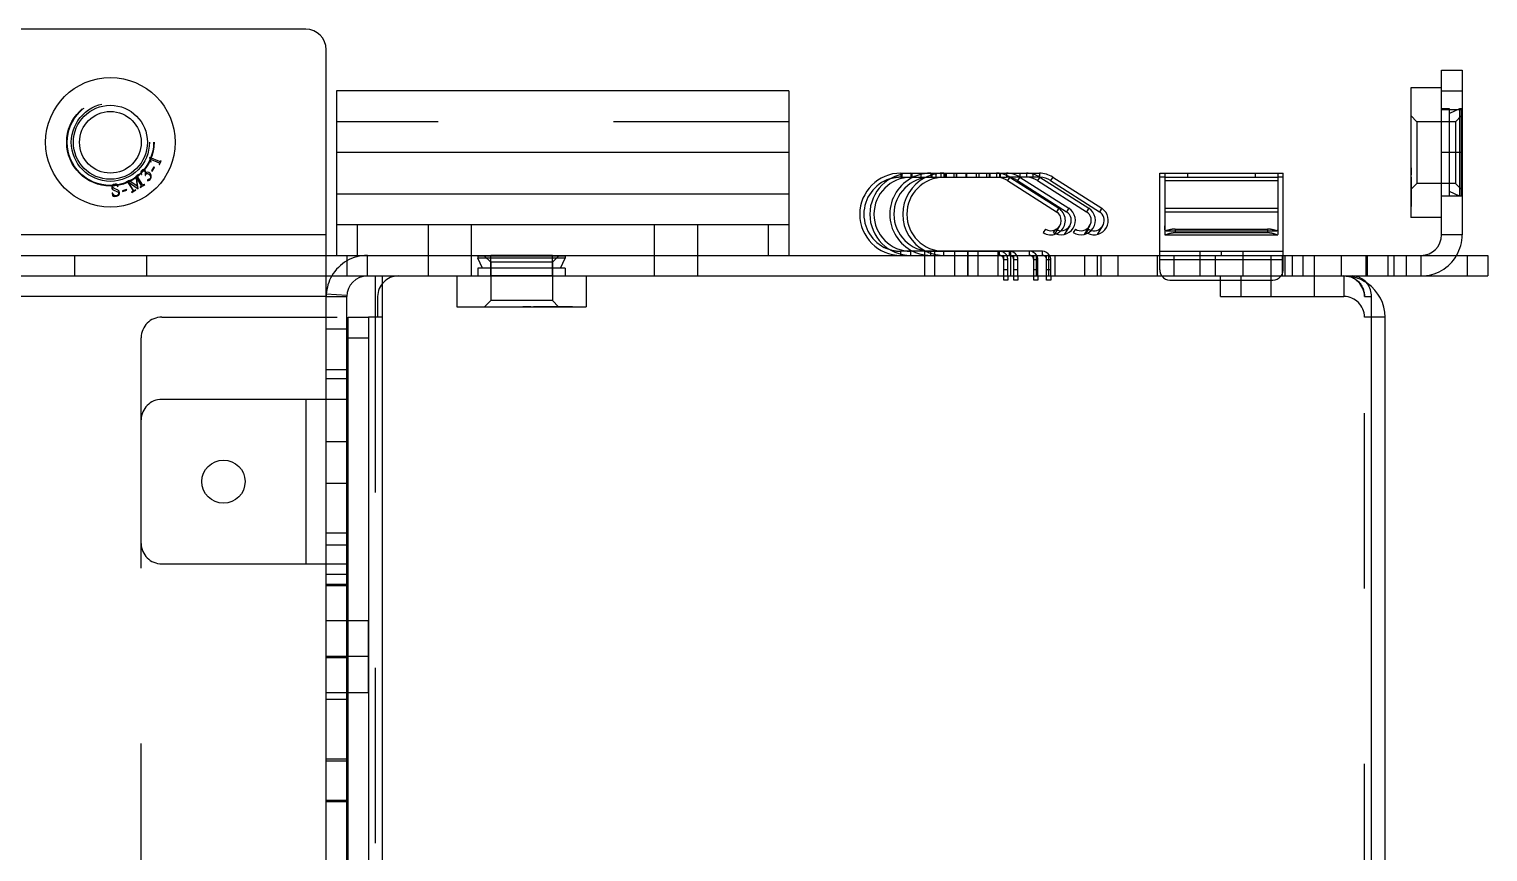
# Model space of a CAD drawing. Header units: millimetres. Extents: x 0 to 8948, y -1340 to 1100.
# Drawn here: x 5076 to 5146.9, y -993.7 to -953.7 of the extents above; entities that cross this region are included whole.
import ezdxf

# ---------------------------------------------------------------- set-up
doc = ezdxf.new("R2010")
doc.units = ezdxf.units.MM
doc.header["$LTSCALE"] = 85.25
doc.linetypes.add('HIDDEN', pattern=[0.2, 0.1, -0.1])
doc.layers.get('0').update_dxf_attribs({"linetype": 'CONTINUOUS'})
doc.layers.add('02___PRT_ALL_AXES', color=7, linetype='CONTINUOUS')
doc.layers.add('DEFAULT_2', color=8, linetype='HIDDEN')

msp = doc.modelspace()

# ---------------------------------------------------------------- linework, layer by layer
at = {"color": 7, "linetype": 'Continuous'}
for p, q in [((5089.448, -953.701), (4981.948, -953.701)), ((5090.448, -965.701), (5090.448, -954.701)), ((5144.698, -955.701), (5145.698, -955.701)), ((5144.698, -963.701), (5144.698, -955.701)), ((5144.698, -956.551), (5143.198, -956.551)), ((5143.198, -956.551), (5143.198, -962.851)), ((5144.698, -956.701), (5145.698, -956.701)), ((5081.859, -959.937), (5081.848, -959.964)), ((5082.341, -960.137), (5081.859, -959.937)), ((5081.904, -960.02), (5082.318, -960.192)), ((5081.927, -960.147), (5081.904, -960.02)), ((5081.906, -960.152), (5081.927, -960.147)), ((5082.062, -960.399), (5081.948, -960.582)), ((5081.948, -960.582), (5081.981, -960.602)), ((5081.981, -960.602), (5082.095, -960.419)), ((5082.095, -960.419), (5082.062, -960.399)), ((5082.339, -960.235), (5082.328, -960.282)), ((5082.328, -960.282), (5082.342, -960.287)), ((5082.41, -960.085), (5082.387, -960.121)), ((5082.423, -960.091), (5082.41, -960.085)), ((5080.318, -961.365), (5080.306, -961.366)), ((5080.318, -961.365), (5080.311, -961.261)), ((5080.703, -961.144), (5080.71, -961.156)), ((5080.71, -961.156), (5080.786, -961.122)), ((5080.786, -961.122), (5081.034, -961.533)), ((5080.814, -961.118), (5081.302, -961.458)), ((5081.057, -961.52), (5080.814, -961.118)), ((5081.255, -961.338), (5080.849, -961.056)), ((5081.179, -960.857), (5081.255, -961.338)), ((5081.216, -960.921), (5081.435, -961.285)), ((5081.302, -961.458), (5081.216, -960.921)), ((5081.492, -961.244), (5081.279, -960.89)), ((5081.291, -960.82), (5081.333, -960.781)), ((5081.333, -960.781), (5081.326, -960.768)), ((5081.433, -961.344), (5081.392, -961.381)), ((5081.461, -960.765), (5081.479, -960.759)), ((5081.615, -961.247), (5081.541, -961.274)), ((5081.622, -961.259), (5081.615, -961.247)), ((5081.637, -960.813), (5081.657, -960.817)), ((5081.747, -961.048), (5081.754, -961.065)), ((5118.398, -960.701), (5118.398, -960.769)), ((5118.465, -960.751), (5118.465, -960.701)), ((5118.888, -960.701), (5118.888, -960.901)), ((5118.888, -960.901), (5123.537, -960.901)), ((5118.955, -960.901), (5118.955, -960.701)), ((5119.388, -960.901), (5119.388, -960.701)), ((5123.537, -960.701), (5123.537, -960.901)), ((5123.678, -960.914), (5123.586, -961.058)), ((5123.586, -961.058), (5125.967, -962.579)), ((5124.183, -960.889), (5124.076, -961.058)), ((5124.076, -961.058), (5126.457, -962.579)), ((5124.507, -960.901), (5124.201, -960.901)), ((5124.507, -960.701), (5124.507, -960.901)), ((5125.153, -960.889), (5125.046, -961.058)), ((5125.046, -961.058), (5127.427, -962.579)), ((5125.137, -960.701), (5125.137, -960.881)), ((5125.783, -960.889), (5125.676, -961.058)), ((5125.676, -961.058), (5128.057, -962.579)), ((5130.988, -964.701), (5130.988, -960.701)), ((5131.238, -960.901), (5130.988, -960.901)), ((5136.988, -960.901), (5136.738, -960.901)), ((5136.988, -964.701), (5136.988, -960.701)), ((5080.039, -961.666), (5080.052, -961.665)), ((5080.039, -961.666), (5080.044, -961.802)), ((5080.738, -961.498), (5080.532, -961.56)), ((5080.532, -961.56), (5080.543, -961.598)), ((5080.543, -961.598), (5080.75, -961.535)), ((5080.75, -961.535), (5080.738, -961.498)), ((5081.016, -961.597), (5080.978, -961.631)), ((5080.978, -961.631), (5080.986, -961.643)), ((5081.18, -961.509), (5081.103, -961.545)), ((5081.187, -961.522), (5081.18, -961.509)), ((5081.392, -961.381), (5081.4, -961.394)), ((5126.075, -962.411), (5125.967, -962.579)), ((5126.565, -962.411), (5126.457, -962.579)), ((5127.535, -962.411), (5127.427, -962.579)), ((5128.165, -962.411), (5128.057, -962.579)), ((5090.948, -963.201), (5090.948, -964.701)), ((5091.948, -963.201), (5091.948, -964.701)), ((5111.948, -963.201), (5111.948, -964.701)), ((5112.948, -963.201), (5112.948, -964.701)), ((5125.429, -963.422), (5125.321, -963.59)), ((5125.919, -963.422), (5125.811, -963.59)), ((5126.119, -963.27), (5125.996, -963.462)), ((5126.609, -963.27), (5126.345, -963.683)), ((5126.889, -963.422), (5126.781, -963.59)), ((5127.579, -963.27), (5127.315, -963.683)), ((5128.209, -963.27), (5127.945, -963.683)), ((5144.698, -962.851), (5143.198, -962.851)), ((5090.448, -963.701), (4774.448, -963.701)), ((5125.887, -963.632), (5125.855, -963.683)), ((5145.698, -963.701), (5144.698, -963.701)), ((4773.448, -964.701), (5146.948, -964.701)), ((5118.398, -964.701), (5118.398, -964.632)), ((5125.288, -964.501), (5118.888, -964.501)), ((5118.888, -964.701), (5118.888, -964.501)), ((5123.688, -964.701), (5123.688, -964.501)), ((5124.658, -964.701), (5124.658, -964.501)), ((5125.288, -964.701), (5125.288, -964.501)), ((5127.948, -964.701), (5127.948, -965.701)), ((5128.948, -964.701), (5128.948, -965.701)), ((5130.988, -964.501), (5136.988, -964.501)), ((5136.948, -964.701), (5136.948, -965.701)), ((5137.948, -964.701), (5137.948, -965.701)), ((5145.948, -964.701), (5145.948, -965.701)), ((5146.948, -964.701), (5146.948, -965.701)), ((5092.824, -965.701), (5092.824, -967.701)), ((5123.598, -965.901), (5123.398, -965.901)), ((5123.598, -965.701), (5123.598, -965.901)), ((5124.088, -965.901), (5123.888, -965.901)), ((5124.088, -965.701), (5124.088, -965.901)), ((5125.058, -965.901), (5124.858, -965.901)), ((5125.058, -965.701), (5125.058, -965.901)), ((5125.688, -965.901), (5125.488, -965.901)), ((5125.688, -965.701), (5125.688, -965.901)), ((5131.488, -965.901), (5136.488, -965.901)), ((5090.448, -966.701), (5091.448, -966.701)), ((5091.449, -966.647), (5090.451, -966.593)), ((5091.508, -967.701), (5092.508, -967.701)), ((5091.508, -1015.001), (5091.508, -967.701)), ((5141.948, -967.701), (5141.29, -967.701)), ((5091.508, -968.701), (5092.508, -968.701)), ((5091.448, -970.701), (5090.448, -970.701)), ((5091.448, -980.701), (5090.448, -980.701))]:
    msp.add_line(p, q, dxfattribs=at)
at = {"color": 3, "linetype": 'Continuous'}
for p, q in [((5145.698, -955.701), (5145.698, -963.701)), ((5112.948, -956.701), (5090.948, -956.701)), ((5090.948, -956.701), (5090.948, -963.201)), ((5112.948, -956.701), (5112.948, -963.201)), ((5112.948, -959.701), (5090.948, -959.701)), ((5118.398, -960.701), (5125.137, -960.701)), ((5123.75, -960.926), (5126.075, -962.411)), ((5124.183, -960.889), (5126.565, -962.411)), ((5125.153, -960.889), (5127.535, -962.411)), ((5125.783, -960.889), (5128.165, -962.411)), ((5130.988, -960.701), (5136.988, -960.701)), ((5131.238, -960.701), (5131.238, -963.683)), ((5131.238, -960.889), (5136.738, -960.889)), ((5136.738, -960.701), (5136.738, -963.683)), ((5090.948, -961.701), (5112.948, -961.701)), ((5131.238, -962.411), (5136.738, -962.411)), ((5090.948, -963.201), (5112.948, -963.201)), ((5131.255, -963.701), (5136.721, -963.701)), ((4774.448, -965.701), (5146.948, -965.701)), ((5090.448, -1031.701), (5090.448, -965.701)), ((5093.166, -965.701), (5093.166, -1015.001)), ((5123.398, -965.901), (5123.398, -965.701)), ((5123.888, -965.901), (5123.888, -965.701)), ((5124.858, -965.901), (5124.858, -965.701)), ((5125.488, -965.901), (5125.488, -965.701)), ((5090.448, -966.701), (4774.448, -966.701)), ((5091.448, -1031.701), (5091.448, -966.701)), ((5141.29, -1015.001), (5141.29, -966.701)), ((5092.508, -967.701), (5092.508, -1015.001)), ((5093.166, -967.701), (5092.521, -967.701)), ((5141.948, -1015.001), (5141.948, -967.701)), ((5091.448, -971.701), (5090.448, -971.701)), ((5090.448, -979.701), (5091.448, -979.701))]:
    msp.add_line(p, q, dxfattribs=at)
at = {"color": 7, "linetype": 'Continuous'}
for radius in [3.15, 1.8, 1.5]:
    msp.add_circle((5079.948, -959.201), radius, dxfattribs=at)
for centre, radius, start, end in [((5089.448, -954.701), 1, 0, 90), ((5080.515, -959.582), 1.438, 297.53662, 301.08982), ((5118.398, -962.701), 1.8, 107.45801, 252.54199), ((5118.888, -962.701), 1.8, 90, 270), ((5119.858, -962.701), 1.8, 90, 270), ((5120.488, -962.701), 1.8, 90, 270), ((5123.047, -961.901), 1, 57.42764, 90), ((5123.537, -961.901), 1, 57.42764, 90), ((5124.507, -961.901), 1, 57.42764, 90), ((5125.137, -961.901), 1, 57.42764, 87.70204), ((5126.188, -963.001), 0.5, 237.42764, 57.42764), ((5125.698, -963.001), 0.5, 299.22956, 57.42764), ((5127.158, -963.001), 0.5, 237.42764, 57.42764), ((5127.788, -963.001), 0.5, 255.51674, 57.42764), ((5125.698, -963.001), 0.5, 237.42764, 293.29079), ((5143.698, -963.701), 1, 270, 0), ((5123.688, -964.901), 0.4, 30.35556, 90), ((5124.658, -964.901), 0.4, 30.35556, 90), ((5125.288, -964.901), 0.4, 30.35556, 90), ((5092.448, -966.701), 2, 149.85065, 176.92308), ((5131.488, -965.401), 0.5, 216.98741, 270), ((5136.488, -965.401), 0.5, 270, 321.42857)]:
    msp.add_arc(centre, radius, start, end, dxfattribs=at)
at = {"color": 3, "linetype": 'Continuous'}
for centre, radius, start, end in [((5118.398, -962.701), 2, 90, 270), ((5118.888, -962.701), 2, 90, 270), ((5119.858, -962.701), 2, 115.38908, 244.61092), ((5120.488, -962.701), 2, 117.0318, 242.9682), ((5123.537, -961.901), 1.2, 57.42764, 90), ((5124.507, -961.901), 1.2, 57.42764, 90), ((5125.137, -961.901), 1.2, 57.42764, 90), ((5126.188, -963.001), 0.7, 237.42764, 57.42764), ((5125.698, -963.001), 0.7, 314.42882, 57.42764), ((5127.158, -963.001), 0.7, 237.42764, 57.42764), ((5127.788, -963.001), 0.7, 242.93921, 57.42764), ((5125.698, -963.001), 0.7, 237.42764, 290.25613), ((5143.698, -963.701), 2, 329.86467, 0), ((5092.448, -966.701), 1, 90, 180), ((5139.948, -967.701), 2, 0, 54.74975)]:
    msp.add_arc(centre, radius, start, end, dxfattribs=at)
at = {"color": 7, "linetype": 'Continuous'}
for points in [[(5081.434, -960.656), (5081.432, -960.688), (5081.441, -960.724), (5081.461, -960.765)], [(5081.474, -960.565), (5081.449, -960.594), (5081.436, -960.624), (5081.434, -960.656)], [(5081.465, -960.679), (5081.469, -960.653), (5081.478, -960.631), (5081.494, -960.613)], [(5081.553, -960.522), (5081.523, -960.526), (5081.497, -960.54), (5081.474, -960.565)], [(5081.494, -960.613), (5081.511, -960.594), (5081.531, -960.584), (5081.552, -960.582)], [(5081.552, -960.582), (5081.575, -960.58), (5081.596, -960.587), (5081.614, -960.603)], [(5081.624, -960.539), (5081.607, -960.523), (5081.583, -960.518), (5081.553, -960.522)], [(5081.614, -960.603), (5081.64, -960.626), (5081.648, -960.679), (5081.64, -960.761)], [(5081.658, -960.602), (5081.653, -960.576), (5081.642, -960.555), (5081.624, -960.539)], [(5081.66, -960.704), (5081.663, -960.662), (5081.663, -960.629), (5081.658, -960.602)], [(5081.76, -960.652), (5081.72, -960.652), (5081.687, -960.67), (5081.66, -960.704)], [(5081.87, -960.697), (5081.836, -960.666), (5081.799, -960.652), (5081.76, -960.652)], [(5081.848, -959.964), (5081.877, -960.04), (5081.897, -960.103), (5081.906, -960.152)], [(5082.318, -960.192), (5082.337, -960.2), (5082.344, -960.214), (5082.339, -960.235)], [(5082.387, -960.121), (5082.375, -960.14), (5082.361, -960.145), (5082.341, -960.137)], [(5082.342, -960.287), (5082.352, -960.258), (5082.365, -960.225), (5082.38, -960.188)], [(5082.38, -960.188), (5082.395, -960.152), (5082.409, -960.12), (5082.423, -960.091)], [(5080.05, -961.291), (5080.02, -961.323), (5080.007, -961.36), (5080.012, -961.402)], [(5080.175, -961.236), (5080.122, -961.241), (5080.08, -961.26), (5080.05, -961.291)], [(5080.059, -961.368), (5080.056, -961.343), (5080.064, -961.32), (5080.084, -961.299)], [(5080.091, -961.421), (5080.071, -961.406), (5080.061, -961.388), (5080.059, -961.368)], [(5080.084, -961.299), (5080.104, -961.278), (5080.131, -961.265), (5080.163, -961.262)], [(5080.163, -961.262), (5080.232, -961.254), (5080.279, -961.289), (5080.306, -961.365)], [(5080.311, -961.261), (5080.273, -961.239), (5080.228, -961.23), (5080.175, -961.236)], [(5080.779, -961.101), (5080.738, -961.126), (5080.712, -961.14), (5080.703, -961.144)], [(5080.849, -961.056), (5080.837, -961.065), (5080.813, -961.081), (5080.779, -961.101)], [(5081.326, -960.768), (5081.305, -960.783), (5081.282, -960.798), (5081.257, -960.813)], [(5081.279, -960.89), (5081.27, -960.875), (5081.266, -960.863), (5081.268, -960.853)], [(5081.268, -960.853), (5081.27, -960.843), (5081.277, -960.833), (5081.291, -960.82)], [(5081.4, -961.394), (5081.441, -961.367), (5081.477, -961.344), (5081.51, -961.324)], [(5081.449, -961.318), (5081.449, -961.326), (5081.444, -961.334), (5081.433, -961.344)], [(5081.435, -961.285), (5081.445, -961.301), (5081.449, -961.312), (5081.449, -961.318)], [(5081.479, -960.759), (5081.466, -960.732), (5081.461, -960.705), (5081.465, -960.679)], [(5081.516, -961.274), (5081.509, -961.27), (5081.502, -961.26), (5081.492, -961.244)], [(5081.51, -961.324), (5081.534, -961.31), (5081.572, -961.288), (5081.622, -961.259)], [(5081.541, -961.274), (5081.531, -961.278), (5081.522, -961.277), (5081.516, -961.274)], [(5081.64, -960.761), (5081.638, -960.779), (5081.637, -960.796), (5081.637, -960.813)], [(5081.657, -960.817), (5081.658, -960.786), (5081.665, -960.762), (5081.68, -960.745)], [(5081.68, -960.745), (5081.699, -960.723), (5081.725, -960.714), (5081.756, -960.717)], [(5081.754, -961.028), (5081.749, -961.033), (5081.747, -961.04), (5081.747, -961.048)], [(5081.79, -961.012), (5081.773, -961.015), (5081.761, -961.02), (5081.754, -961.028)], [(5081.754, -961.065), (5081.764, -961.074), (5081.78, -961.074), (5081.802, -961.064)], [(5081.756, -960.717), (5081.788, -960.72), (5081.818, -960.734), (5081.847, -960.759)], [(5081.876, -960.974), (5081.86, -960.991), (5081.831, -961.005), (5081.79, -961.012)], [(5081.802, -961.064), (5081.823, -961.054), (5081.849, -961.034), (5081.877, -961.003)], [(5081.847, -960.759), (5081.881, -960.79), (5081.901, -960.827), (5081.906, -960.869)], [(5081.939, -960.843), (5081.937, -960.785), (5081.914, -960.736), (5081.87, -960.697)], [(5081.906, -960.869), (5081.911, -960.912), (5081.9, -960.947), (5081.876, -960.974)], [(5081.877, -961.003), (5081.92, -960.955), (5081.941, -960.902), (5081.939, -960.843)], [(5080.012, -961.402), (5080.016, -961.437), (5080.031, -961.466), (5080.058, -961.49)], [(5080.044, -961.802), (5080.095, -961.825), (5080.15, -961.834), (5080.208, -961.827)], [(5080.118, -961.769), (5080.084, -961.744), (5080.062, -961.709), (5080.052, -961.665)], [(5080.058, -961.49), (5080.086, -961.514), (5080.133, -961.538), (5080.199, -961.564)], [(5080.209, -961.477), (5080.15, -961.454), (5080.111, -961.435), (5080.091, -961.421)], [(5080.225, -961.801), (5080.187, -961.805), (5080.152, -961.795), (5080.118, -961.769)], [(5080.199, -961.564), (5080.247, -961.583), (5080.281, -961.6), (5080.303, -961.616)], [(5080.208, -961.827), (5080.272, -961.82), (5080.319, -961.8), (5080.351, -961.765)], [(5080.341, -961.542), (5080.314, -961.522), (5080.269, -961.501), (5080.209, -961.477)], [(5080.311, -961.76), (5080.289, -961.784), (5080.26, -961.797), (5080.225, -961.801)], [(5080.303, -961.616), (5080.325, -961.632), (5080.337, -961.653), (5080.34, -961.68)], [(5080.34, -961.68), (5080.343, -961.71), (5080.333, -961.736), (5080.311, -961.76)], [(5080.391, -961.637), (5080.386, -961.593), (5080.369, -961.561), (5080.341, -961.542)], [(5080.351, -961.765), (5080.383, -961.731), (5080.396, -961.687), (5080.391, -961.637)], [(5080.986, -961.643), (5081.025, -961.617), (5081.059, -961.596), (5081.085, -961.58)], [(5081.044, -961.564), (5081.043, -961.571), (5081.033, -961.582), (5081.016, -961.597)], [(5081.034, -961.533), (5081.041, -961.546), (5081.045, -961.557), (5081.044, -961.564)], [(5081.103, -961.545), (5081.087, -961.552), (5081.072, -961.545), (5081.057, -961.52)], [(5081.085, -961.58), (5081.121, -961.558), (5081.155, -961.539), (5081.187, -961.522)]]:
    msp.add_open_spline(points, degree=3, dxfattribs=at)
at = {"color": 3, "linetype": 'Continuous'}
for points, knots in [([(5131.238, -963.683), (5131.238, -963.687), (5131.239, -963.698), (5131.249, -963.701), (5131.253, -963.701)], [0, 0, 0, 0, 0.522737, 1, 1, 1, 1]), ([(5136.722, -963.701), (5136.727, -963.701), (5136.737, -963.698), (5136.738, -963.687), (5136.738, -963.683)], [0, 0, 0, 0, 0.477267, 1, 1, 1, 1])]:
    msp.add_open_spline(points, degree=3, knots=knots, dxfattribs=at)
for points in [[(5140.71, -965.777), (5140.598, -965.727), (5140.473, -965.701), (5140.35, -965.701)], [(5141.093, -966.088), (5140.996, -965.955), (5140.86, -965.843), (5140.71, -965.777)], [(5141.29, -966.701), (5141.29, -966.486), (5141.219, -966.261), (5141.093, -966.088)]]:
    msp.add_open_spline(points, degree=3, dxfattribs=at)
at = {"layer": '02___PRT_ALL_AXES', "color": 8, "linetype": 'HIDDEN'}
for p, q in [((5144.698, -957.601), (5145.698, -957.601)), ((5144.698, -961.801), (5144.698, -957.601)), ((5145.698, -961.801), (5145.698, -957.601)), ((5145.698, -959.701), (5144.698, -959.701)), ((5144.698, -961.801), (5145.698, -961.801)), ((5095.398, -963.201), (5097.498, -963.201)), ((5095.398, -963.201), (5095.398, -965.701)), ((5097.498, -963.201), (5097.498, -965.701)), ((5106.398, -963.201), (5108.498, -963.201)), ((5106.398, -963.201), (5106.398, -965.701)), ((5108.498, -963.201), (5108.498, -965.701)), ((5078.198, -964.701), (5081.698, -964.701)), ((5078.198, -964.701), (5078.198, -965.701)), ((5081.698, -964.701), (5081.698, -965.701)), ((5090.448, -965.701), (5090.448, -964.701)), ((5095.398, -964.701), (5097.498, -964.701)), ((5101.448, -964.701), (5098.448, -964.701)), ((5098.448, -965.701), (5098.448, -964.701)), ((5101.448, -965.701), (5101.448, -964.701)), ((5106.398, -964.701), (5108.498, -964.701)), ((5119.548, -964.501), (5123.738, -964.501)), ((5119.548, -964.501), (5119.548, -965.701)), ((5119.548, -964.701), (5123.738, -964.701)), ((5120.038, -964.501), (5120.038, -965.701)), ((5121.008, -964.501), (5121.008, -965.701)), ((5121.638, -964.501), (5121.638, -965.701)), ((5121.648, -964.501), (5121.648, -965.701)), ((5122.138, -964.501), (5122.138, -965.701)), ((5123.108, -964.501), (5123.108, -965.701)), ((5123.738, -964.501), (5123.738, -965.701)), ((5132.938, -964.501), (5135.038, -964.501)), ((5132.938, -964.501), (5132.938, -965.701)), ((5132.938, -964.701), (5135.038, -964.701)), ((5133.988, -964.701), (5133.988, -964.501)), ((5135.038, -964.501), (5135.038, -965.701)), ((5136.398, -964.701), (5138.498, -964.701)), ((5136.398, -964.701), (5136.398, -966.701)), ((5137.448, -965.701), (5137.448, -964.701)), ((5138.498, -964.701), (5138.498, -966.701)), ((5078.198, -965.701), (5081.698, -965.701)), ((5095.398, -965.701), (5097.498, -965.701)), ((5101.448, -965.701), (5098.448, -965.701)), ((5106.398, -965.701), (5108.498, -965.701)), ((5119.548, -965.701), (5123.738, -965.701)), ((5132.938, -965.701), (5135.038, -965.701)), ((5136.398, -965.701), (5138.498, -965.701)), ((5136.398, -966.701), (5138.498, -966.701)), ((5090.448, -982.451), (5091.448, -982.451)), ((5090.448, -985.95), (5090.448, -982.451)), ((5091.448, -985.95), (5091.448, -982.451)), ((5091.508, -982.451), (5092.508, -982.451)), ((5091.508, -985.951), (5091.508, -982.451)), ((5092.508, -985.951), (5092.508, -982.451)), ((5091.448, -984.201), (5090.448, -984.201)), ((5092.508, -984.201), (5091.508, -984.201)), ((5090.448, -985.951), (5091.448, -985.951)), ((5091.508, -985.951), (5092.508, -985.951))]:
    msp.add_line(p, q, dxfattribs=at)
msp.add_circle((5079.948, -959.201), 2.1, dxfattribs=at)
at = {"layer": '02___PRT_ALL_AXES', "color": 3, "linetype": 'Continuous'}
msp.add_circle((5085.448, -975.701), 1.05, dxfattribs=at)
at = {"layer": 'DEFAULT_2', "color": 8, "linetype": 'HIDDEN'}
for p, q in [((5145.078, -957.576), (5144.698, -957.576)), ((5145.568, -957.576), (5145.078, -957.801)), ((5145.078, -961.826), (5145.078, -957.576)), ((5145.668, -957.576), (5145.568, -957.576)), ((5145.568, -957.576), (5145.568, -961.826)), ((5145.668, -961.826), (5145.668, -957.576)), ((5112.948, -958.201), (5090.948, -958.201)), ((5143.498, -958.201), (5143.198, -957.901)), ((5145.368, -958.201), (5143.498, -958.201)), ((5143.498, -958.201), (5143.498, -961.201)), ((5145.668, -957.901), (5145.368, -958.201)), ((5145.368, -958.201), (5145.368, -961.201)), ((5143.218, -960.437), (5143.198, -960.437)), ((5143.198, -960.464), (5143.218, -960.464)), ((5143.218, -960.52), (5143.198, -960.52)), ((5143.218, -960.585), (5143.198, -960.585)), ((5143.218, -960.591), (5143.198, -960.591)), ((5143.198, -960.621), (5143.218, -960.621)), ((5143.218, -960.637), (5143.198, -960.637)), ((5143.198, -960.64), (5143.218, -960.64)), ((5143.218, -960.647), (5143.198, -960.647)), ((5143.218, -960.652), (5143.198, -960.652)), ((5143.218, -960.437), (5143.218, -960.787)), ((5118.398, -960.769), (5118.398, -960.901)), ((5118.398, -960.901), (5118.888, -960.901)), ((5118.448, -960.901), (5118.448, -960.701)), ((5118.465, -960.901), (5118.465, -960.751)), ((5118.898, -960.901), (5118.898, -960.701)), ((5118.938, -960.901), (5118.938, -960.701)), ((5119.858, -960.701), (5119.858, -960.901)), ((5119.908, -960.901), (5119.908, -960.701)), ((5119.925, -960.901), (5119.925, -960.701)), ((5120.098, -960.701), (5120.098, -960.901)), ((5120.358, -960.901), (5120.358, -960.701)), ((5120.488, -960.701), (5120.488, -960.901)), ((5120.538, -960.901), (5120.538, -960.701)), ((5120.555, -960.901), (5120.555, -960.701)), ((5120.588, -960.701), (5120.588, -960.901)), ((5120.598, -960.701), (5120.598, -960.901)), ((5120.988, -960.901), (5120.988, -960.701)), ((5121.088, -960.701), (5121.088, -960.901)), ((5121.098, -960.701), (5121.098, -960.901)), ((5121.558, -960.701), (5121.558, -960.901)), ((5121.588, -960.701), (5121.588, -960.901)), ((5122.058, -960.701), (5122.058, -960.901)), ((5122.188, -960.701), (5122.188, -960.901)), ((5122.558, -960.701), (5122.558, -960.901)), ((5122.688, -960.701), (5122.688, -960.901)), ((5122.748, -960.901), (5122.748, -960.701)), ((5123.047, -960.701), (5123.047, -960.901)), ((5123.188, -960.701), (5123.188, -960.901)), ((5123.238, -960.901), (5123.238, -960.701)), ((5124.201, -960.901), (5123.537, -960.901)), ((5123.693, -960.889), (5123.678, -960.914)), ((5123.693, -960.889), (5123.75, -960.926)), ((5124.208, -960.901), (5124.208, -960.701)), ((5125.137, -960.901), (5124.507, -960.901)), ((5124.838, -960.901), (5124.838, -960.701)), ((5125.137, -960.881), (5125.137, -960.901)), ((5131.238, -960.901), (5136.738, -960.901)), ((5131.238, -961.058), (5136.738, -961.058)), ((5132.338, -960.701), (5132.338, -960.901)), ((5135.638, -960.701), (5135.638, -960.901)), ((5143.218, -960.688), (5143.198, -960.688)), ((5143.198, -960.692), (5143.218, -960.692)), ((5143.218, -960.735), (5143.198, -960.735)), ((5143.218, -960.782), (5143.198, -960.782)), ((5143.198, -960.787), (5143.218, -960.787)), ((5143.218, -960.899), (5143.198, -960.899)), ((5143.218, -960.919), (5143.198, -960.919)), ((5143.218, -961.021), (5143.198, -961.021)), ((5143.218, -961.022), (5143.198, -961.022)), ((5143.218, -961.039), (5143.198, -961.039)), ((5143.218, -961.065), (5143.198, -961.065)), ((5143.218, -961.082), (5143.198, -961.082)), ((5143.218, -961.082), (5143.198, -961.082)), ((5143.218, -961.082), (5143.198, -961.082)), ((5143.218, -961.102), (5143.198, -961.102)), ((5143.218, -961.103), (5143.198, -961.103)), ((5143.218, -961.113), (5143.198, -961.113)), ((5143.218, -961.152), (5143.198, -961.152)), ((5143.218, -961.156), (5143.198, -961.156)), ((5143.218, -961.179), (5143.198, -961.179)), ((5143.218, -961.197), (5143.198, -961.197)), ((5143.498, -961.201), (5143.198, -961.501)), ((5143.218, -961.204), (5143.198, -961.204)), ((5143.218, -961.216), (5143.198, -961.216)), ((5143.218, -961.217), (5143.198, -961.217)), ((5143.218, -961.245), (5143.198, -961.245)), ((5143.218, -961.259), (5143.198, -961.259)), ((5143.218, -961.261), (5143.198, -961.261)), ((5143.218, -961.265), (5143.198, -961.265)), ((5143.198, -961.268), (5143.218, -961.268)), ((5143.218, -961.281), (5143.198, -961.281)), ((5143.218, -961.313), (5143.198, -961.313)), ((5143.218, -961.313), (5143.198, -961.313)), ((5143.198, -961.317), (5143.218, -961.317)), ((5143.218, -961.32), (5143.198, -961.32)), ((5143.218, -961.343), (5143.198, -961.343)), ((5143.218, -961.353), (5143.198, -961.353)), ((5143.218, -961.357), (5143.198, -961.357)), ((5143.218, -961.369), (5143.198, -961.369)), ((5143.218, -960.899), (5143.218, -962.329)), ((5145.368, -961.201), (5143.498, -961.201)), ((5145.668, -961.501), (5145.368, -961.201)), ((5143.198, -961.39), (5143.218, -961.39)), ((5143.218, -961.421), (5143.198, -961.421)), ((5143.218, -961.474), (5143.198, -961.474)), ((5143.218, -961.503), (5143.198, -961.503)), ((5143.218, -961.512), (5143.198, -961.512)), ((5143.218, -961.528), (5143.198, -961.528)), ((5143.218, -961.548), (5143.198, -961.548)), ((5143.198, -961.556), (5143.218, -961.556)), ((5143.218, -961.564), (5143.198, -961.564)), ((5143.198, -961.565), (5143.218, -961.565)), ((5143.198, -961.571), (5143.218, -961.571)), ((5143.218, -961.601), (5143.198, -961.601)), ((5143.218, -961.618), (5143.198, -961.618)), ((5143.218, -961.622), (5143.198, -961.622)), ((5143.218, -961.644), (5143.198, -961.644)), ((5143.218, -961.656), (5143.198, -961.656)), ((5143.218, -961.734), (5143.198, -961.734)), ((5143.218, -961.736), (5143.198, -961.736)), ((5143.218, -961.744), (5143.198, -961.744)), ((5143.218, -961.747), (5143.198, -961.747)), ((5143.218, -961.759), (5143.198, -961.759)), ((5143.218, -961.761), (5143.198, -961.761)), ((5143.218, -961.762), (5143.198, -961.762)), ((5143.218, -961.774), (5143.198, -961.774)), ((5143.198, -961.774), (5143.218, -961.774)), ((5143.198, -961.777), (5143.218, -961.777)), ((5143.198, -961.785), (5143.218, -961.785)), ((5143.218, -961.791), (5143.198, -961.791)), ((5143.218, -961.799), (5143.198, -961.799)), ((5143.218, -961.818), (5143.198, -961.818)), ((5143.218, -961.824), (5143.198, -961.824)), ((5143.218, -961.838), (5143.198, -961.838)), ((5143.218, -961.844), (5143.198, -961.844)), ((5143.218, -961.865), (5143.198, -961.865)), ((5143.218, -961.866), (5143.198, -961.866)), ((5143.218, -961.868), (5143.198, -961.868)), ((5143.218, -961.881), (5143.198, -961.881)), ((5143.198, -961.894), (5143.218, -961.894)), ((5143.218, -961.902), (5143.198, -961.902)), ((5143.218, -961.921), (5143.198, -961.921)), ((5143.218, -961.958), (5143.198, -961.958)), ((5143.218, -961.977), (5143.198, -961.977)), ((5143.218, -961.99), (5143.198, -961.99)), ((5143.218, -961.998), (5143.198, -961.998)), ((5143.218, -962.009), (5143.198, -962.009)), ((5143.218, -962.02), (5143.198, -962.02)), ((5143.218, -962.022), (5143.198, -962.022)), ((5143.198, -962.033), (5143.218, -962.033)), ((5143.218, -962.035), (5143.198, -962.035)), ((5143.218, -962.042), (5143.198, -962.042)), ((5143.198, -962.045), (5143.218, -962.045)), ((5143.198, -962.047), (5143.218, -962.047)), ((5143.218, -962.06), (5143.198, -962.06)), ((5143.218, -962.064), (5143.198, -962.064)), ((5143.218, -962.064), (5143.198, -962.064)), ((5143.218, -962.08), (5143.198, -962.08)), ((5145.078, -961.826), (5144.698, -961.826)), ((5145.568, -961.826), (5145.078, -961.6)), ((5145.668, -961.826), (5145.568, -961.826)), ((5131.238, -962.579), (5136.738, -962.579)), ((5143.218, -962.097), (5143.198, -962.097)), ((5143.218, -962.098), (5143.198, -962.098)), ((5143.218, -962.116), (5143.198, -962.116)), ((5143.218, -962.131), (5143.198, -962.131)), ((5143.218, -962.137), (5143.198, -962.137)), ((5143.198, -962.143), (5143.218, -962.143)), ((5143.218, -962.165), (5143.198, -962.165)), ((5143.218, -962.166), (5143.198, -962.166)), ((5143.218, -962.18), (5143.198, -962.18)), ((5143.218, -962.26), (5143.198, -962.26)), ((5143.218, -962.265), (5143.198, -962.265)), ((5143.218, -962.269), (5143.198, -962.269)), ((5143.218, -962.301), (5143.198, -962.301)), ((5143.198, -962.302), (5143.218, -962.302)), ((5143.218, -962.327), (5143.198, -962.327)), ((5143.198, -962.329), (5143.218, -962.329)), ((5125.996, -963.462), (5125.887, -963.632)), ((5127.519, -963.422), (5127.411, -963.59)), ((5131.296, -963.501), (5136.679, -963.501)), ((5131.738, -963.422), (5136.238, -963.422)), ((5131.738, -963.422), (5131.738, -963.59)), ((5136.238, -963.422), (5136.238, -963.59)), ((5131.738, -963.59), (5136.238, -963.59)), ((5091.448, -964.701), (5091.448, -965.701)), ((5092.448, -965.701), (5092.448, -964.701)), ((5102.073, -964.731), (5097.823, -964.731)), ((5097.823, -964.731), (5097.823, -964.831)), ((5102.073, -964.831), (5097.823, -964.831)), ((5098.048, -965.321), (5097.823, -964.831)), ((5098.448, -965.031), (5098.148, -964.731)), ((5101.448, -965.031), (5101.748, -964.731)), ((5101.848, -965.321), (5102.073, -964.831)), ((5102.073, -964.731), (5102.073, -964.831)), ((5118.888, -964.501), (5118.398, -964.501)), ((5118.398, -964.632), (5118.398, -964.501)), ((5119.858, -964.701), (5119.858, -964.501)), ((5120.488, -964.701), (5120.488, -964.501)), ((5123.198, -964.701), (5123.198, -964.501)), ((5123.398, -964.901), (5123.398, -964.701)), ((5123.398, -964.901), (5123.598, -964.901)), ((5123.398, -965.701), (5123.398, -964.901)), ((5123.598, -965.701), (5123.598, -964.901)), ((5123.888, -964.901), (5123.888, -964.701)), ((5123.888, -964.901), (5124.088, -964.901)), ((5123.888, -965.701), (5123.888, -964.901)), ((5124.088, -965.701), (5124.088, -964.901)), ((5124.858, -964.901), (5124.858, -964.701)), ((5124.858, -964.901), (5125.058, -964.901)), ((5124.858, -965.701), (5124.858, -964.901)), ((5124.998, -965.701), (5124.998, -964.701)), ((5125.058, -965.701), (5125.058, -964.901)), ((5125.488, -964.901), (5125.488, -964.701)), ((5125.488, -964.901), (5125.688, -964.901)), ((5125.488, -965.701), (5125.488, -964.901)), ((5125.588, -965.701), (5125.588, -964.701)), ((5125.688, -965.701), (5125.688, -964.901)), ((5125.898, -965.701), (5125.898, -964.701)), ((5125.908, -965.701), (5125.908, -964.701)), ((5127.338, -965.701), (5127.338, -964.701)), ((5128.138, -965.701), (5128.138, -964.701)), ((5130.888, -965.701), (5130.888, -964.701)), ((5130.988, -965.401), (5130.988, -964.701)), ((5130.988, -964.901), (5136.988, -964.901)), ((5131.698, -965.701), (5131.698, -964.701)), ((5133.698, -965.701), (5133.698, -964.701)), ((5136.988, -965.401), (5136.988, -964.701)), ((5137.088, -965.701), (5137.088, -964.701)), ((5139.838, -965.701), (5139.838, -964.701)), ((5141.038, -965.701), (5141.038, -964.701)), ((5141.098, -965.701), (5141.098, -964.701)), ((5142.098, -965.701), (5142.098, -964.701)), ((5142.108, -965.701), (5142.108, -964.701)), ((5142.388, -965.701), (5142.388, -964.701)), ((5142.998, -965.701), (5142.998, -964.701)), ((5143.698, -965.701), (5143.698, -964.701)), ((5102.073, -965.321), (5097.823, -965.321)), ((5097.823, -965.321), (5097.823, -965.701)), ((5101.448, -965.031), (5098.448, -965.031)), ((5098.448, -965.031), (5098.448, -966.901)), ((5101.448, -965.031), (5101.448, -966.901)), ((5102.073, -965.321), (5102.073, -965.701)), ((5123.598, -965.401), (5123.398, -965.401)), ((5124.088, -965.401), (5123.888, -965.401)), ((5125.058, -965.401), (5124.858, -965.401)), ((5125.688, -965.401), (5125.488, -965.401)), ((5096.798, -965.701), (5096.798, -967.201)), ((5103.098, -965.701), (5103.098, -967.201)), ((5133.948, -966.701), (5133.948, -965.701)), ((5134.948, -966.701), (5134.948, -965.701)), ((5139.948, -965.701), (5139.948, -966.701)), ((5092.948, -966.701), (5092.948, -967.701)), ((5098.448, -966.901), (5098.148, -967.201)), ((5101.448, -966.901), (5098.448, -966.901)), ((5101.448, -966.901), (5101.748, -967.201)), ((5133.948, -966.701), (5139.948, -966.701)), ((5140.948, -966.701), (5141.29, -966.701)), ((5140.948, -1015.001), (5140.948, -966.701)), ((5082.448, -967.701), (5091.508, -967.701)), ((5092.521, -967.701), (5092.508, -967.701)), ((5092.824, -967.701), (5092.824, -1015.001)), ((5096.798, -967.201), (5103.098, -967.201)), ((5100.011, -967.181), (5100.392, -967.181)), ((5100.011, -967.181), (5100.011, -967.201)), ((5100.012, -967.181), (5100.012, -967.201)), ((5100.039, -967.181), (5100.039, -967.201)), ((5100.044, -967.201), (5100.044, -967.181)), ((5100.05, -967.181), (5100.05, -967.201)), ((5100.052, -967.181), (5100.052, -967.201)), ((5100.058, -967.181), (5100.058, -967.201)), ((5100.058, -967.181), (5100.058, -967.201)), ((5100.084, -967.181), (5100.084, -967.201)), ((5100.091, -967.181), (5100.091, -967.201)), ((5100.118, -967.181), (5100.118, -967.201)), ((5100.163, -967.181), (5100.163, -967.201)), ((5100.175, -967.181), (5100.175, -967.201)), ((5100.199, -967.181), (5100.199, -967.201)), ((5100.208, -967.181), (5100.208, -967.201)), ((5100.209, -967.181), (5100.209, -967.201)), ((5100.225, -967.181), (5100.225, -967.201)), ((5100.303, -967.181), (5100.303, -967.201)), ((5100.306, -967.181), (5100.306, -967.201)), ((5100.311, -967.201), (5100.311, -967.181)), ((5100.311, -967.181), (5100.311, -967.201)), ((5100.318, -967.181), (5100.318, -967.201)), ((5100.34, -967.181), (5100.34, -967.201)), ((5100.34, -967.201), (5100.34, -967.181)), ((5100.341, -967.181), (5100.341, -967.201)), ((5100.351, -967.181), (5100.351, -967.201)), ((5100.391, -967.181), (5100.391, -967.201)), ((5100.392, -967.201), (5100.392, -967.181)), ((5100.532, -967.181), (5102.423, -967.181)), ((5100.532, -967.181), (5100.532, -967.201)), ((5100.543, -967.181), (5100.543, -967.201)), ((5100.703, -967.181), (5100.703, -967.201)), ((5100.71, -967.181), (5100.71, -967.201)), ((5100.738, -967.181), (5100.738, -967.201)), ((5100.75, -967.181), (5100.75, -967.201)), ((5100.779, -967.181), (5100.779, -967.201)), ((5100.786, -967.181), (5100.786, -967.201)), ((5100.814, -967.181), (5100.814, -967.201)), ((5100.849, -967.201), (5100.849, -967.181)), ((5100.978, -967.181), (5100.978, -967.201)), ((5100.986, -967.201), (5100.986, -967.181)), ((5101.016, -967.181), (5101.016, -967.201)), ((5101.034, -967.201), (5101.034, -967.181)), ((5101.044, -967.181), (5101.044, -967.201)), ((5101.057, -967.181), (5101.057, -967.201)), ((5101.085, -967.181), (5101.085, -967.201)), ((5101.103, -967.201), (5101.103, -967.181)), ((5101.179, -967.181), (5101.179, -967.201)), ((5101.18, -967.181), (5101.18, -967.201)), ((5101.187, -967.181), (5101.187, -967.201)), ((5101.216, -967.181), (5101.216, -967.201)), ((5101.255, -967.181), (5101.255, -967.201)), ((5101.257, -967.181), (5101.257, -967.201)), ((5101.267, -967.181), (5101.267, -967.201)), ((5101.268, -967.181), (5101.268, -967.201)), ((5101.279, -967.201), (5101.279, -967.181)), ((5101.291, -967.181), (5101.291, -967.201)), ((5101.302, -967.181), (5101.302, -967.201)), ((5101.326, -967.201), (5101.326, -967.181)), ((5101.333, -967.181), (5101.333, -967.201)), ((5101.392, -967.181), (5101.392, -967.201)), ((5101.4, -967.201), (5101.4, -967.181)), ((5101.433, -967.181), (5101.433, -967.201)), ((5101.434, -967.181), (5101.434, -967.201)), ((5101.435, -967.201), (5101.435, -967.181)), ((5101.449, -967.181), (5101.449, -967.201)), ((5101.461, -967.181), (5101.461, -967.201)), ((5101.464, -967.181), (5101.464, -967.201)), ((5101.465, -967.181), (5101.465, -967.201)), ((5101.474, -967.181), (5101.474, -967.201)), ((5101.479, -967.201), (5101.479, -967.181)), ((5101.492, -967.181), (5101.492, -967.201)), ((5101.494, -967.181), (5101.494, -967.201)), ((5101.51, -967.181), (5101.51, -967.201)), ((5101.516, -967.181), (5101.516, -967.201)), ((5101.541, -967.201), (5101.541, -967.181)), ((5101.552, -967.181), (5101.552, -967.201)), ((5101.553, -967.181), (5101.553, -967.201)), ((5101.614, -967.181), (5101.614, -967.201)), ((5101.615, -967.181), (5101.615, -967.201)), ((5101.622, -967.181), (5101.622, -967.201)), ((5101.624, -967.181), (5101.624, -967.201)), ((5101.637, -967.181), (5101.637, -967.201)), ((5101.64, -967.181), (5101.64, -967.201)), ((5101.643, -967.201), (5101.643, -967.181)), ((5101.657, -967.201), (5101.657, -967.181)), ((5101.658, -967.181), (5101.658, -967.201)), ((5101.66, -967.181), (5101.66, -967.201)), ((5101.662, -967.201), (5101.662, -967.181)), ((5101.68, -967.181), (5101.68, -967.201)), ((5101.747, -967.181), (5101.747, -967.201)), ((5101.754, -967.201), (5101.754, -967.181)), ((5101.756, -967.181), (5101.756, -967.201)), ((5101.76, -967.181), (5101.76, -967.201)), ((5101.79, -967.181), (5101.79, -967.201)), ((5101.802, -967.181), (5101.802, -967.201)), ((5101.847, -967.181), (5101.847, -967.201)), ((5101.848, -967.201), (5101.848, -967.181)), ((5101.859, -967.181), (5101.859, -967.201)), ((5101.87, -967.181), (5101.87, -967.201)), ((5101.876, -967.181), (5101.876, -967.201)), ((5101.877, -967.181), (5101.877, -967.201)), ((5101.904, -967.181), (5101.904, -967.201)), ((5101.906, -967.181), (5101.906, -967.201)), ((5101.907, -967.201), (5101.907, -967.181)), ((5101.927, -967.181), (5101.927, -967.201)), ((5101.939, -967.181), (5101.939, -967.201)), ((5101.948, -967.181), (5101.948, -967.201)), ((5101.981, -967.181), (5101.981, -967.201)), ((5102.062, -967.181), (5102.062, -967.201)), ((5102.095, -967.181), (5102.095, -967.201)), ((5102.318, -967.201), (5102.318, -967.181)), ((5102.328, -967.181), (5102.328, -967.201)), ((5102.339, -967.181), (5102.339, -967.201)), ((5102.34, -967.201), (5102.34, -967.181)), ((5102.341, -967.181), (5102.341, -967.201)), ((5102.342, -967.201), (5102.342, -967.181)), ((5102.38, -967.181), (5102.38, -967.201)), ((5102.387, -967.201), (5102.387, -967.181)), ((5102.41, -967.181), (5102.41, -967.201)), ((5102.423, -967.181), (5102.423, -967.201)), ((5141.29, -967.701), (5140.948, -967.701)), ((5090.448, -968.271), (5091.448, -968.271)), ((5081.448, -972.701), (5081.448, -968.701)), ((5091.448, -970.271), (5090.448, -970.271)), ((5090.448, -971.701), (5082.448, -971.701)), ((5089.448, -971.701), (5089.448, -979.701)), ((5081.448, -978.701), (5081.448, -972.701)), ((5091.448, -973.771), (5090.448, -973.771)), ((5090.448, -975.771), (5091.448, -975.771)), ((5091.448, -978.201), (5090.448, -978.201)), ((5081.448, -1014.001), (5081.448, -978.701)), ((5090.448, -978.771), (5091.448, -978.771)), ((5082.448, -979.701), (5090.448, -979.701)), ((5090.448, -980.201), (5091.448, -980.201)), ((5091.448, -980.771), (5090.448, -980.771)), ((5091.448, -984.271), (5090.448, -984.271)), ((5090.448, -986.271), (5091.448, -986.271)), ((5091.448, -989.201), (5090.448, -989.201)), ((5090.448, -989.271), (5091.448, -989.271)), ((5091.448, -991.201), (5090.448, -991.201)), ((5091.448, -991.271), (5090.448, -991.271))]:
    msp.add_line(p, q, dxfattribs=at)
for radius in [2.125, 1.9]:
    msp.add_circle((5079.948, -959.201), radius, dxfattribs=at)
for centre, radius, start, end in [((5118.398, -962.701), 1.8, 90, 107.45801), ((5119.858, -962.701), 2, 90, 115.38908), ((5120.488, -962.701), 2, 90, 117.0318), ((5123.047, -961.901), 1.2, 57.42764, 90), ((5125.137, -961.901), 1, 87.70204, 90), ((5125.698, -963.001), 0.5, 293.29079, 299.22956), ((5125.698, -963.001), 0.7, 290.25613, 314.42882), ((5127.788, -963.001), 0.5, 237.42764, 255.51674), ((5127.788, -963.001), 0.7, 237.42764, 242.93921), ((5092.448, -966.701), 2, 90, 149.85065), ((5118.398, -962.701), 1.8, 252.54199, 270), ((5119.858, -962.701), 2, 244.61092, 270), ((5120.488, -962.701), 2, 242.9682, 270), ((5123.198, -964.901), 0.4, 0, 90), ((5123.198, -964.901), 0.2, 0, 90), ((5123.688, -964.901), 0.2, 0, 90), ((5123.688, -964.901), 0.4, 0, 30.35556), ((5124.658, -964.901), 0.2, 0, 90), ((5124.658, -964.901), 0.4, 0, 30.35556), ((5125.288, -964.901), 0.2, 0, 90), ((5125.288, -964.901), 0.4, 0, 30.35556), ((5143.698, -963.701), 2, 270, 329.86467), ((5131.488, -965.401), 0.5, 180, 216.98741), ((5136.488, -965.401), 0.5, 321.42857, 0), ((5093.948, -966.701), 1, 90, 180), ((5139.948, -967.701), 2, 54.74975, 90), ((5139.948, -966.701), 1, 0, 90), ((5092.448, -966.701), 2, 176.92308, 180), ((5139.948, -967.701), 1, 0, 90), ((5082.448, -968.701), 1, 90, 180), ((5082.448, -972.701), 1, 90, 180), ((5082.448, -978.701), 1, 180, 270)]:
    msp.add_arc(centre, radius, start, end, dxfattribs=at)
for points, knots in [([(5131.295, -963.501), (5131.287, -963.501), (5131.273, -963.499), (5131.255, -963.487), (5131.246, -963.466), (5131.239, -963.426), (5131.238, -963.359), (5131.238, -963.302), (5131.238, -963.27)], [0, 0, 0, 0, 0.085825, 0.158361, 0.239652, 0.343146, 0.626359, 1, 1, 1, 1]), ([(5131.738, -963.422), (5131.692, -963.422), (5131.603, -963.429), (5131.48, -963.454), (5131.39, -963.481), (5131.331, -963.497), (5131.306, -963.5), (5131.295, -963.501)], [0, 0, 0, 0, 0.304966, 0.591282, 0.833148, 0.927348, 1, 1, 1, 1]), ([(5136.681, -963.501), (5136.67, -963.5), (5136.645, -963.497), (5136.585, -963.481), (5136.496, -963.454), (5136.373, -963.429), (5136.284, -963.422), (5136.238, -963.422)], [0, 0, 0, 0, 0.072654, 0.166856, 0.40872, 0.695035, 1, 1, 1, 1]), ([(5136.738, -963.27), (5136.738, -963.302), (5136.738, -963.359), (5136.737, -963.426), (5136.73, -963.466), (5136.72, -963.487), (5136.702, -963.499), (5136.688, -963.501), (5136.681, -963.501)], [0, 0, 0, 0, 0.373642, 0.656853, 0.760346, 0.841637, 0.914173, 1, 1, 1, 1]), ([(5131.253, -963.701), (5131.261, -963.701), (5131.282, -963.695), (5131.318, -963.681), (5131.367, -963.662), (5131.426, -963.641), (5131.496, -963.621), (5131.6, -963.598), (5131.682, -963.59), (5131.738, -963.59)], [0, 0, 0, 0, 0.048777, 0.126631, 0.232204, 0.360894, 0.50706, 0.665315, 1, 1, 1, 1]), ([(5136.238, -963.59), (5136.294, -963.59), (5136.376, -963.598), (5136.48, -963.621), (5136.549, -963.641), (5136.609, -963.662), (5136.657, -963.681), (5136.694, -963.695), (5136.714, -963.701), (5136.722, -963.701)], [0, 0, 0, 0, 0.334684, 0.492938, 0.639104, 0.767793, 0.873367, 0.951222, 1, 1, 1, 1]), ([(5140.008, -965.701), (5140.25, -965.701), (5140.762, -965.929), (5140.948, -966.448), (5140.948, -966.701)], [0, 0, 0, 0, 0.489013, 1, 1, 1, 1])]:
    msp.add_open_spline(points, degree=3, knots=knots, dxfattribs=at)

doc.saveas('drawing.dxf')
